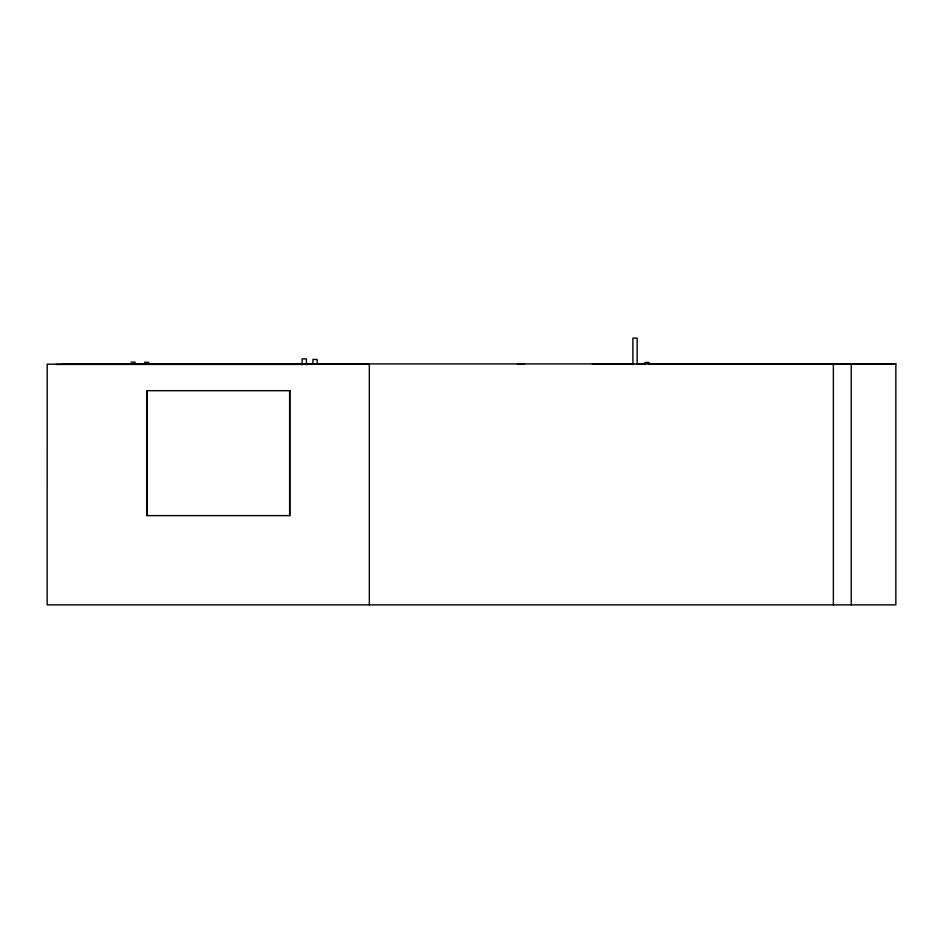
<?xml version="1.0" encoding="UTF-8"?>
<svg xmlns="http://www.w3.org/2000/svg" width="943" height="943" viewBox="0 0 943 943"><rect width="100%" height="100%" fill="white"/><g stroke="black" fill="none" stroke-linecap="round" stroke-linejoin="round"><path stroke-width="1.41" d="M131.018 362.159L135.309 362.159M144.55 362.301L148.841 362.301M644.859 362.442L649.138 362.442M62.933 363.915L895.85 363.915L895.85 604.864L47.15 604.864L47.197 364.175L369.326 364.175M517.495 364.033L524.638 363.798M633.672 364.057L592.428 363.915M636.619 364.057L645.448 364.057M648.395 364.057L895.85 364.057M56.097 364.411L301.866 364.411M851.234 363.915L851.234 604.864M833.376 363.915L833.376 604.864M637.162 364.517L637.162 338.136L632.883 338.136L632.883 364.517M369.326 363.915L369.326 604.864M317.178 363.88L317.178 359.472L312.899 359.472L312.899 363.88M306.392 364.764L306.392 358.87L302.114 358.87L302.114 364.764M289.631 390.685L289.631 515.621M147.037 390.685L147.037 515.621M289.831 390.685L146.849 390.685L146.849 515.621L289.831 515.621L289.831 390.685"/></g></svg>
